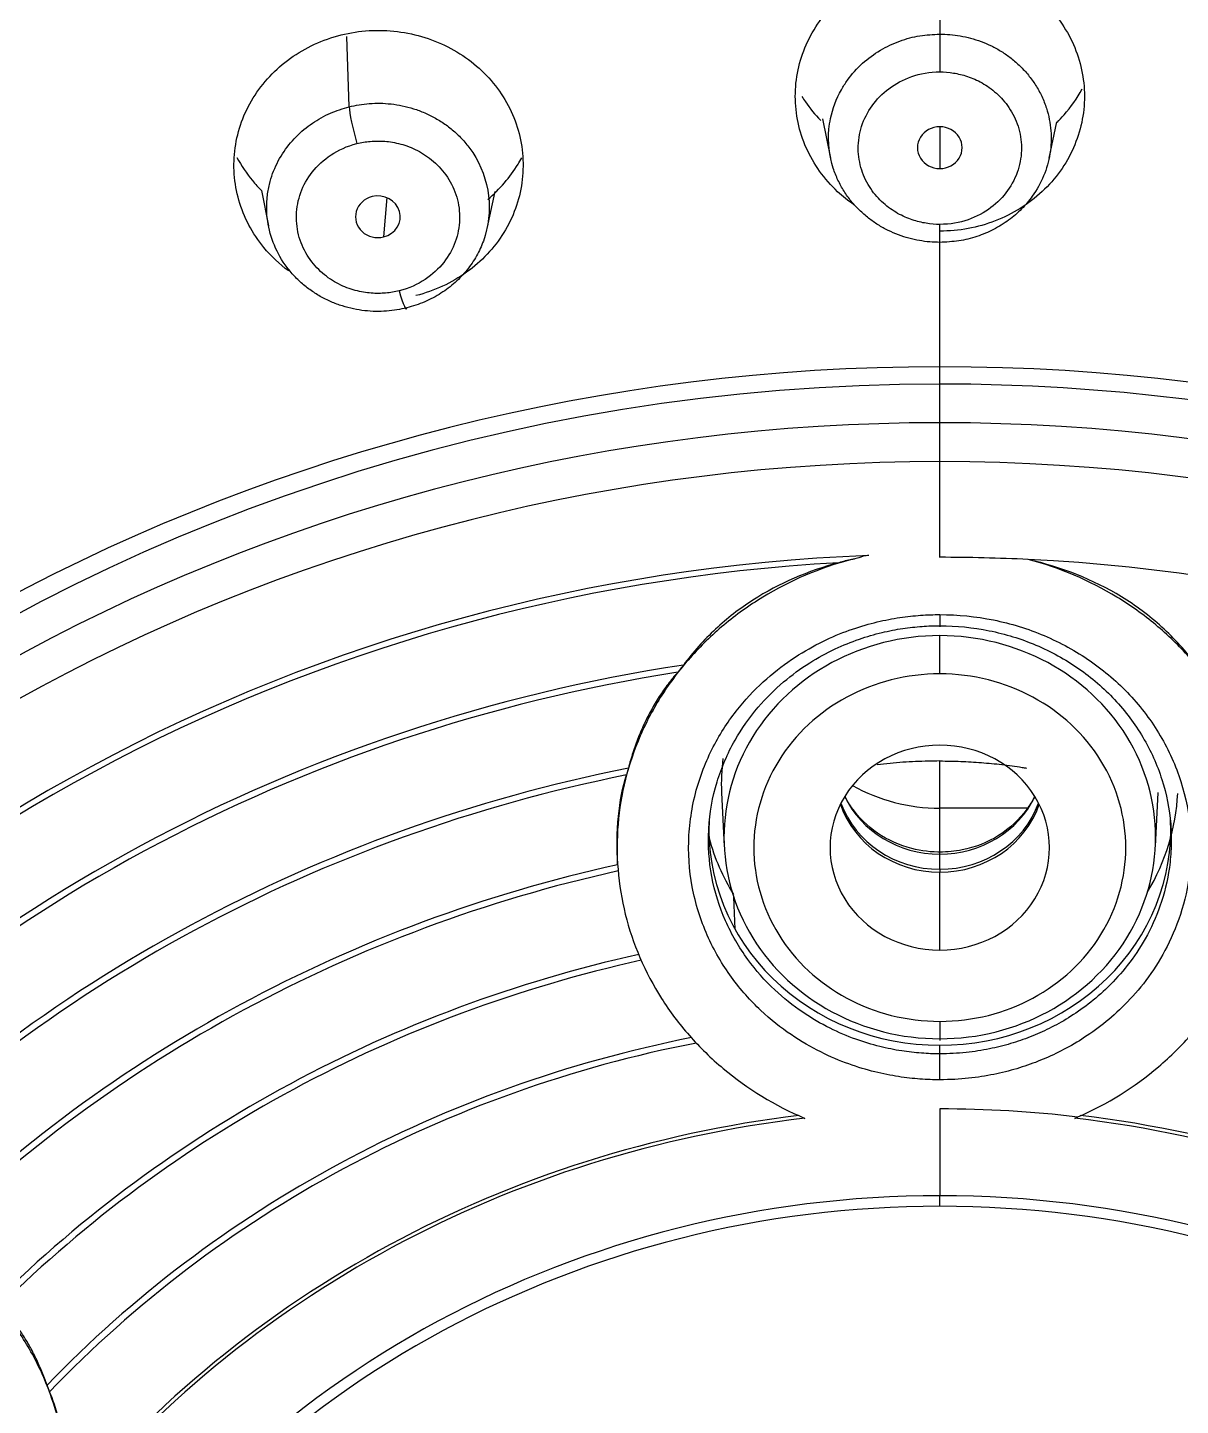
# Model space of a CAD drawing. Extents: x 1777 to 3131, y 3495 to 4487.
# Drawn here: x 2230.74 to 2242.35, y 4114.79 to 4128.67 of the extents above; entities that cross this region are included whole.
import ezdxf

# ---------------------------------------------------------------- set-up
doc = ezdxf.new("R2010")
doc.units = 0
doc.header["$LTSCALE"] = 30
doc.header["$MEASUREMENT"] = 0
doc.layers.add('\\M+5B3DF\\M+5B4E7\\M+5CFDF', color=3, linetype='CONTINUOUS', lineweight=9)

msp = doc.modelspace()

# ---------------------------------------------------------------- linework, layer by layer
at = {"layer": '\\M+5B3DF\\M+5B4E7\\M+5CFDF', "color": 0, "lineweight": -3}
for p, q in [((2239.924, 4129.334), (2239.924, 4128.602)), ((2233.977, 4127.87), (2233.953, 4128.579)), ((2239.924, 4128.602), (2239.924, 4128.221)), ((2238.742, 4127.747), (2238.825, 4127.352)), ((2241.024, 4127.352), (2241.101, 4127.717)), ((2239.924, 4127.668), (2239.924, 4127.248)), ((2233.095, 4127.025), (2233.165, 4126.669)), ((2235.365, 4126.645), (2235.447, 4127.017)), ((2234.356, 4126.955), (2234.324, 4126.559)), ((2239.924, 4126.492), (2239.924, 4126.685)), ((2239.924, 4125.252), (2239.924, 4126.617)), ((2239.924, 4125.077), (2239.924, 4125.252)), ((2239.924, 4124.687), (2239.924, 4125.077)), ((2239.924, 4124.296), (2239.924, 4124.687)), ((2239.924, 4123.331), (2239.924, 4124.296)), ((2239.924, 4122.755), (2239.924, 4122.631)), ((2239.924, 4122.158), (2239.924, 4122.543)), ((2237.727, 4120.963), (2237.753, 4120.42)), ((2242.096, 4120.42), (2242.122, 4120.963)), ((2239.924, 4120.363), (2239.924, 4120.805)), ((2240.805, 4120.805), (2239.924, 4120.805)), ((2239.924, 4120.343), (2239.924, 4120.363)), ((2239.924, 4120.19), (2239.924, 4120.343)), ((2239.924, 4120.19), (2239.924, 4120.161)), ((2239.924, 4119.375), (2239.924, 4120.161)), ((2237.863, 4119.586), (2237.849, 4119.91)), ((2239.924, 4118.657), (2239.924, 4118.464)), ((2239.924, 4118.331), (2239.924, 4118.418)), ((2239.924, 4118.07), (2239.924, 4118.331)), ((2239.924, 4117.777), (2239.924, 4116.902)), ((2239.924, 4116.795), (2239.924, 4116.902))]:
    msp.add_line(p, q, dxfattribs=at)
for centre, major_axis, ratio, start_param, end_param in [((2234.055, 4127.606), (0.073, -0.291), 0.092301, 3.549037, 5.065638), ((2239.924, 4127.458), (0.225, 0), 0.934363, 1.570796, 4.712389), ((2239.924, 4127.458), (0.225, 0), 0.934363, 4.712389, 7.853982), ((2234.266, 4126.762), (-0.225, 0), 0.934348, 1.833048, 4.97464), ((2234.266, 4126.762), (-0.225, 0), 0.934348, 4.97464, 8.116233), ((2234.48, 4126.123), (-0.073, 0.291), 0.092301, 1.924045, 3.409411), ((2239.924, 4107.577), (-18.918, 0), 0.934248, 4.712389, 7.853982), ((2239.924, 4107.577), (-18.918, 0), 0.934248, 1.570796, 4.712389), ((2239.924, 4107.682), (-18.619, 0), 0.934248, 4.712389, 7.404243), ((2239.924, 4107.682), (-18.619, 0), 0.934248, 1.570796, 4.712389), ((2239.924, 4107.5), (18.397, 0), 0.934248, 1.570796, 4.712389), ((2239.924, 4107.5), (18.397, 0), 0.934248, 4.712389, 7.853982), ((2239.924, 4107.395), (18.09, 0), 0.934248, 1.570796, 4.712389), ((2239.924, 4107.395), (18.09, 0), 0.934248, 4.712389, 7.853982), ((2239.924, 4107.403), (-17.085, 0), 0.934248, 4.754274, 5.717702), ((2239.924, 4107.408), (17.017, 0), 0.934248, 1.630549, 2.558241), ((2239.924, 4107.404), (-17.049, 0), 0.934248, 4.660138, 4.712389), ((2239.924, 4107.404), (-17.049, 0), 0.934248, 3.717443, 4.660138), ((2239.924, 4120.513), (2.173, 0), 0.934248, 1.570796, 4.712389), ((2239.924, 4120.513), (2.173, 0), 0.934248, 4.712389, 7.853982), ((2239.924, 4107.416), (-16.083, 0), 0.934248, 4.873587, 5.598389), ((2239.924, 4107.417), (16.015, 0), 0.934248, 1.736358, 2.452432), ((2239.924, 4120.408), (1.873, 0), 0.934248, 1.570796, 4.712389), ((2239.924, 4120.408), (1.873, 0), 0.934248, 4.712389, 7.853982), ((2239.924, 4121.057), (2.2, 0), 0.934248, 3.0202, 3.187293), ((2239.924, 4120.408), (-1.105, 0), 0.934248, 4.712389, 7.853982), ((2239.924, 4120.408), (-1.105, 0), 0.934248, 1.570796, 4.712389), ((2239.924, 4107.424), (-15.083, 0), 0.934248, 4.921826, 5.55015), ((2239.924, 4107.425), (15.015, 0), 0.934248, 1.782492, 2.406298), ((2239.924, 4122.391), (1.697, 0), 0.934248, 4.168301, 4.712389), ((2239.924, 4121.324), (-1.05, 0), 0.934248, 0.422004, 1.570796), ((2239.924, 4121.324), (-1.05, 0), 0.934248, 1.570796, 2.719589), ((2239.924, 4121.057), (-2.398, 0), 0.934248, 2.630773, 3.095827), ((2239.924, 4121.143), (1.051, 0), 0.934248, 3.450303, 4.712389), ((2239.924, 4121.171), (1.05, 0), 0.934248, 3.467042, 4.712389), ((2239.924, 4121.171), (1.05, 0), 0.934248, 4.712389, 5.957736), ((2239.924, 4121.143), (1.051, 0), 0.934248, 4.712389, 5.974475), ((2239.924, 4120.59), (-2.325, 0), 0.934248, 6.237485, 7.853982), ((2239.924, 4120.59), (-2.325, 0), 0.934248, 1.570796, 3.187293), ((2239.924, 4121.057), (-2.398, 0), 0.934248, 0.250329, 0.523599), ((2239.924, 4107.433), (-14.083, 0), 0.934248, 4.944827, 5.527148), ((2239.924, 4107.433), (14.016, 0), 0.934248, 1.804024, 2.384766), ((2239.924, 4107.441), (-13.084, 0), 0.934248, 4.946192, 5.525784), ((2239.924, 4107.442), (13.016, 0), 0.934248, 1.803834, 2.384956), ((2239.924, 4107.449), (-12.084, 0), 0.934248, 4.92073, 5.551246), ((2239.924, 4107.45), (12.016, 0), 0.934248, 1.776073, 2.412717), ((2239.924, 4107.456), (-11.067, 0), 0.934248, 4.840864, 5.631111), ((2239.924, 4107.453), (-11.05, 0), 0.934248, 4.586263, 4.712389), ((2239.924, 4107.456), (-11.067, 0), 0.934248, 3.793667, 4.583914), ((2239.924, 4107.454), (11.032, 0), 0.934248, 1.694256, 2.494534), ((2239.924, 4107.454), (11.032, 0), 0.934248, 0.647059, 1.447337), ((2239.924, 4107.461), (10.106, 0), 0.934248, 1.570796, 4.712389), ((2239.924, 4107.461), (10.106, 0), 0.934248, 4.712389, 7.853982), ((2239.924, 4107.455), (9.998, 0), 0.934248, 1.570796, 4.712389), ((2239.924, 4107.455), (9.998, 0), 0.934248, 4.712389, 7.853982)]:
    msp.add_ellipse(centre, major_axis=major_axis, ratio=ratio, start_param=start_param, end_param=end_param, dxfattribs=at)
for points, knots in [([(2239.061, 4126.882), (2239.002, 4126.923), (2238.946, 4126.967), (2238.761, 4127.14), (2238.652, 4127.292), (2238.507, 4127.619), (2238.469, 4127.798), (2238.469, 4128.063), (2238.478, 4128.153), (2238.515, 4128.328), (2238.543, 4128.412), (2238.615, 4128.577), (2238.661, 4128.656), (2238.766, 4128.804), (2238.826, 4128.872), (2239.03, 4129.063), (2239.19, 4129.162), (2239.543, 4129.299), (2239.732, 4129.334), (2239.924, 4129.334)], [0, 0, 0, 0, 0.059764, 0.059764, 0.21647, 0.21647, 0.373176, 0.373176, 0.451529, 0.451529, 0.529882, 0.529882, 0.608235, 0.608235, 0.686588, 0.686588, 0.843294, 0.843294, 1, 1, 1, 1]), ([(2239.924, 4129.334), (2240.021, 4129.334), (2240.115, 4129.326), (2240.301, 4129.291), (2240.394, 4129.265), (2240.57, 4129.197), (2240.654, 4129.155), (2240.812, 4129.057), (2240.887, 4128.999), (2241.088, 4128.811), (2241.197, 4128.66), (2241.342, 4128.333), (2241.38, 4128.154), (2241.38, 4127.888), (2241.371, 4127.798), (2241.334, 4127.624), (2241.306, 4127.539), (2241.233, 4127.375), (2241.188, 4127.295), (2241.083, 4127.148), (2241.022, 4127.079), (2240.819, 4126.889), (2240.659, 4126.789), (2240.306, 4126.652), (2240.117, 4126.617), (2239.924, 4126.617)], [0, 0, 0, 0, 0.0625, 0.0625, 0.125, 0.125, 0.1875, 0.1875, 0.25, 0.25, 0.375, 0.375, 0.5, 0.5, 0.5625, 0.5625, 0.625, 0.625, 0.6875, 0.6875, 0.75, 0.75, 0.875, 0.875, 1, 1, 1, 1]), ([(2233.369, 4126.216), (2233.275, 4126.285), (2233.19, 4126.365), (2233.003, 4126.593), (2232.916, 4126.757), (2232.842, 4127.013), (2232.826, 4127.102), (2232.814, 4127.28), (2232.817, 4127.368), (2232.842, 4127.545), (2232.863, 4127.633), (2232.924, 4127.8), (2232.963, 4127.881), (2233.107, 4128.114), (2233.234, 4128.249), (2233.537, 4128.467), (2233.71, 4128.546), (2233.896, 4128.593)], [0, 0, 0, 0, 0.111407, 0.111407, 0.289126, 0.289126, 0.377985, 0.377985, 0.466844, 0.466844, 0.555704, 0.555704, 0.644563, 0.644563, 0.822281, 0.822281, 1, 1, 1, 1]), ([(2233.896, 4128.593), (2233.989, 4128.616), (2234.082, 4128.631), (2234.272, 4128.642), (2234.368, 4128.639), (2234.557, 4128.616), (2234.65, 4128.596), (2234.83, 4128.539), (2234.918, 4128.502), (2235.165, 4128.369), (2235.312, 4128.249), (2235.543, 4127.968), (2235.629, 4127.805), (2235.703, 4127.548), (2235.719, 4127.459), (2235.731, 4127.281), (2235.728, 4127.193), (2235.704, 4127.017), (2235.682, 4126.929), (2235.621, 4126.761), (2235.582, 4126.68), (2235.438, 4126.447), (2235.311, 4126.312), (2235.008, 4126.095), (2234.835, 4126.015), (2234.649, 4125.968)], [0, 0, 0, 0, 0.0625, 0.0625, 0.125, 0.125, 0.1875, 0.1875, 0.25, 0.25, 0.375, 0.375, 0.5, 0.5, 0.5625, 0.5625, 0.625, 0.625, 0.6875, 0.6875, 0.75, 0.75, 0.875, 0.875, 1, 1, 1, 1]), ([(2238.808, 4127.644), (2238.811, 4127.68), (2238.832, 4127.818), (2238.895, 4127.986), (2239.012, 4128.17), (2239.138, 4128.311), (2239.319, 4128.444), (2239.516, 4128.536), (2239.719, 4128.592), (2239.857, 4128.598), (2239.924, 4128.602)], [0, 0, 0, 0, 0.068824, 0.266865, 0.339135, 0.481875, 0.619328, 0.751498, 0.878388, 1, 1, 1, 1]), ([(2239.924, 4128.602), (2239.958, 4128.601), (2240.027, 4128.599), (2240.131, 4128.585), (2240.236, 4128.562), (2240.341, 4128.528), (2240.445, 4128.484), (2240.547, 4128.427), (2240.644, 4128.36), (2240.735, 4128.28), (2240.818, 4128.189), (2240.892, 4128.087), (2240.953, 4127.976), (2241.013, 4127.824), (2241.036, 4127.705), (2241.042, 4127.628)], [0, 0, 0, 0, 0.060396, 0.122741, 0.187037, 0.253284, 0.321483, 0.391633, 0.463736, 0.537792, 0.613803, 0.691768, 0.771689, 0.853567, 1, 1, 1, 1]), ([(2238.536, 4127.974), (2238.547, 4127.955), (2238.603, 4127.871), (2238.668, 4127.791), (2238.725, 4127.733)], [0, 0, 0, 0, 0.212277, 1, 1, 1, 1]), ([(2241.105, 4127.713), (2241.129, 4127.737), (2241.226, 4127.841), (2241.306, 4127.956), (2241.358, 4128.049)], [0, 0, 0, 0, 0.23945, 1, 1, 1, 1]), ([(2233.152, 4126.961), (2233.157, 4127.004), (2233.17, 4127.083), (2233.215, 4127.232), (2233.298, 4127.399), (2233.436, 4127.571), (2233.601, 4127.708), (2233.782, 4127.811), (2233.913, 4127.851), (2233.977, 4127.87)], [0, 0, 0, 0, 0.102172, 0.190676, 0.365482, 0.533813, 0.695674, 0.851069, 1, 1, 1, 1]), ([(2233.977, 4127.87), (2234.01, 4127.877), (2234.077, 4127.892), (2234.181, 4127.904), (2234.289, 4127.907), (2234.4, 4127.9), (2234.513, 4127.882), (2234.627, 4127.852), (2234.739, 4127.81), (2234.849, 4127.756), (2234.955, 4127.688), (2235.054, 4127.607), (2235.144, 4127.514), (2235.291, 4127.32), (2235.362, 4127.128), (2235.381, 4126.974)], [0, 0, 0, 0, 0.052708, 0.107117, 0.163228, 0.221042, 0.280559, 0.341779, 0.404704, 0.469333, 0.535668, 0.603708, 0.673456, 0.74491, 1, 1, 1, 1]), ([(2239.924, 4126.504), (2239.891, 4126.505), (2239.822, 4126.507), (2239.717, 4126.521), (2239.612, 4126.544), (2239.506, 4126.578), (2239.402, 4126.623), (2239.301, 4126.679), (2239.204, 4126.747), (2239.113, 4126.827), (2239.03, 4126.917), (2238.957, 4127.019), (2238.896, 4127.131), (2238.816, 4127.333), (2238.796, 4127.512), (2238.808, 4127.644)], [0, 0, 0, 0, 0.054926, 0.111582, 0.169967, 0.230082, 0.291925, 0.355496, 0.420793, 0.487818, 0.556567, 0.627041, 0.699239, 0.77316, 1, 1, 1, 1]), ([(2241.042, 4127.628), (2241.048, 4127.551), (2241.039, 4127.318), (2240.925, 4127.044), (2240.75, 4126.837), (2240.619, 4126.724), (2240.467, 4126.63), (2240.298, 4126.559), (2240.115, 4126.513), (2239.988, 4126.507), (2239.924, 4126.504)], [0, 0, 0, 0, 0.133566, 0.401296, 0.496323, 0.593255, 0.69209, 0.792827, 0.895465, 1, 1, 1, 1]), ([(2232.846, 4127.359), (2232.891, 4127.277), (2232.944, 4127.199), (2233.032, 4127.091), (2233.063, 4127.057), (2233.095, 4127.025)], [0, 0, 0, 0, 0.676731, 0.676731, 1, 1, 1, 1]), ([(2235.373, 4126.937), (2235.493, 4127.04), (2235.596, 4127.16), (2235.69, 4127.312), (2235.702, 4127.333), (2235.714, 4127.355)], [0, 0, 0, 0, 0.8629, 0.8629, 1, 1, 1, 1]), ([(2234.557, 4125.844), (2234.524, 4125.837), (2234.457, 4125.822), (2234.353, 4125.81), (2234.245, 4125.807), (2234.133, 4125.814), (2234.02, 4125.832), (2233.907, 4125.862), (2233.794, 4125.904), (2233.684, 4125.959), (2233.579, 4126.027), (2233.48, 4126.107), (2233.39, 4126.2), (2233.235, 4126.406), (2233.142, 4126.673), (2233.146, 4126.901), (2233.152, 4126.961)], [0, 0, 0, 0, 0.047177, 0.09584, 0.145989, 0.197623, 0.250741, 0.305344, 0.361429, 0.418998, 0.478049, 0.538581, 0.600593, 0.664085, 0.911855, 1, 1, 1, 1]), ([(2235.381, 4126.974), (2235.381, 4126.974), (2235.399, 4126.821), (2235.374, 4126.607), (2235.263, 4126.365), (2235.167, 4126.224), (2235.047, 4126.097), (2234.903, 4125.988), (2234.739, 4125.899), (2234.618, 4125.862), (2234.557, 4125.844)], [0, 0, 0, 0, 0.000015, 0.309012, 0.418687, 0.53056, 0.64463, 0.760894, 0.879352, 1, 1, 1, 1]), ([(2239.036, 4123.31), (2238.716, 4123.226), (2238.417, 4123.099), (2238.003, 4122.846), (2237.871, 4122.752), (2237.627, 4122.548), (2237.514, 4122.438), (2237.305, 4122.202), (2237.209, 4122.075), (2237.042, 4121.812), (2236.97, 4121.676), (2236.847, 4121.393), (2236.797, 4121.245), (2236.722, 4120.947), (2236.697, 4120.797), (2236.659, 4120.343), (2236.684, 4120.032), (2236.831, 4119.441), (2236.956, 4119.151), (2237.205, 4118.759), (2237.298, 4118.634), (2237.507, 4118.397), (2237.622, 4118.285), (2237.987, 4117.979), (2238.264, 4117.81), (2238.566, 4117.681)], [0, 0, 0, 0, 0.125, 0.125, 0.1875, 0.1875, 0.25, 0.25, 0.3125, 0.3125, 0.375, 0.375, 0.4375, 0.4375, 0.5, 0.5, 0.625, 0.625, 0.75, 0.75, 0.8125, 0.8125, 0.875, 0.875, 1, 1, 1, 1]), ([(2238.908, 4123.278), (2238.597, 4123.194), (2238.309, 4123.072), (2237.909, 4122.815), (2237.782, 4122.717), (2237.549, 4122.5), (2237.441, 4122.38), (2237.343, 4122.247)], [0, 0, 0, 0, 0.5, 0.5, 0.75, 0.75, 1, 1, 1, 1]), ([(2239.209, 4123.351), (2239.201, 4123.35), (2239.182, 4123.349), (2239.152, 4123.342), (2239.114, 4123.33), (2239.076, 4123.316), (2239.047, 4123.312), (2239.036, 4123.31)], [0, 0, 0, 0, 0.141305, 0.311859, 0.513195, 0.806973, 1, 1, 1, 1]), ([(2241.314, 4117.695), (2241.613, 4117.825), (2241.884, 4117.994), (2242.247, 4118.304), (2242.36, 4118.416), (2242.564, 4118.652), (2242.657, 4118.776), (2242.821, 4119.039), (2242.893, 4119.178), (2243.012, 4119.46), (2243.059, 4119.605), (2243.131, 4119.9), (2243.155, 4120.052), (2243.178, 4120.356), (2243.177, 4120.507), (2243.137, 4120.96), (2243.06, 4121.262), (2242.815, 4121.823), (2242.644, 4122.09), (2242.333, 4122.441), (2242.22, 4122.55), (2241.976, 4122.754), (2241.844, 4122.848), (2241.433, 4123.098), (2241.133, 4123.226), (2240.815, 4123.31)], [0, 0, 0, 0, 0.125, 0.125, 0.1875, 0.1875, 0.25, 0.25, 0.3125, 0.3125, 0.375, 0.375, 0.4375, 0.4375, 0.5, 0.5, 0.625, 0.625, 0.75, 0.75, 0.8125, 0.8125, 0.875, 0.875, 1, 1, 1, 1]), ([(2242.506, 4122.247), (2242.402, 4122.388), (2242.286, 4122.515), (2242.034, 4122.745), (2241.896, 4122.847), (2241.467, 4123.109), (2241.15, 4123.232), (2240.815, 4123.31)], [0, 0, 0, 0, 0.25, 0.25, 0.5, 0.5, 1, 1, 1, 1]), ([(2237.597, 4120.584), (2237.597, 4120.588), (2237.606, 4120.753), (2237.661, 4121.066), (2237.84, 4121.48), (2238.075, 4121.815), (2238.335, 4122.074), (2238.6, 4122.268), (2238.858, 4122.409), (2239.104, 4122.509), (2239.334, 4122.576), (2239.545, 4122.617), (2239.74, 4122.638), (2239.865, 4122.643), (2239.924, 4122.643)], [0, 0, 0, 0, 0.004096, 0.150356, 0.287162, 0.40793, 0.513819, 0.607961, 0.691945, 0.767014, 0.834271, 0.894798, 0.949678, 1, 1, 1, 1]), ([(2239.924, 4122.643), (2240.091, 4122.643), (2240.424, 4122.609), (2240.9, 4122.463), (2241.331, 4122.226), (2241.698, 4121.91), (2241.984, 4121.528), (2242.176, 4121.1), (2242.251, 4120.723), (2242.256, 4120.496), (2242.254, 4120.422)], [0, 0, 0, 0, 0.134256, 0.267533, 0.401297, 0.535038, 0.668798, 0.802689, 0.935442, 1, 1, 1, 1]), ([(2237.343, 4122.247), (2237.333, 4122.234), (2237.324, 4122.221), (2237.309, 4122.203), (2237.304, 4122.197), (2237.294, 4122.185), (2237.29, 4122.18), (2237.285, 4122.174)], [0, 0, 0, 0, 0.5, 0.5, 0.75, 0.75, 1, 1, 1, 1]), ([(2236.789, 4121.208), (2236.785, 4121.195), (2236.782, 4121.183), (2236.777, 4121.166), (2236.776, 4121.16), (2236.772, 4121.15), (2236.771, 4121.145), (2236.769, 4121.14)], [0, 0, 0, 0, 0.5, 0.5, 0.75, 0.75, 1, 1, 1, 1]), ([(2239.924, 4121.281), (2239.886, 4121.28), (2239.761, 4121.279), (2239.551, 4121.269), (2239.38, 4121.253), (2239.294, 4121.243)], [0, 0, 0, 0, 0.184842, 0.588954, 1, 1, 1, 1]), ([(2239.924, 4121.281), (2239.995, 4121.28), (2240.134, 4121.278), (2240.342, 4121.266), (2240.549, 4121.246), (2240.7, 4121.225), (2240.782, 4121.212), (2240.796, 4121.21)], [0, 0, 0, 0, 0.239797, 0.47781, 0.714481, 0.950256, 1, 1, 1, 1]), ([(2236.68, 4120.236), (2236.671, 4120.404), (2236.673, 4120.567), (2236.703, 4120.875), (2236.731, 4121.016), (2236.769, 4121.14)], [0, 0, 0, 0, 0.5, 0.5, 1, 1, 1, 1]), ([(2239.945, 4120.363), (2239.839, 4120.362), (2239.614, 4120.388), (2239.28, 4120.537), (2239.077, 4120.743), (2238.989, 4120.882), (2238.969, 4120.92)], [0, 0, 0, 0, 0.251026, 0.567431, 0.888188, 1, 1, 1, 1]), ([(2240.877, 4120.916), (2240.855, 4120.875), (2240.761, 4120.725), (2240.535, 4120.512), (2240.207, 4120.383), (2240.001, 4120.363), (2239.924, 4120.363)], [0, 0, 0, 0, 0.128282, 0.474535, 0.81113, 1, 1, 1, 1]), ([(2239.924, 4118.331), (2239.863, 4118.331), (2239.734, 4118.336), (2239.532, 4118.359), (2239.31, 4118.403), (2239.067, 4118.477), (2238.805, 4118.589), (2238.526, 4118.751), (2238.241, 4118.98), (2237.97, 4119.286), (2237.748, 4119.672), (2237.61, 4120.115), (2237.589, 4120.428), (2237.597, 4120.584)], [0, 0, 0, 0, 0.049207, 0.102416, 0.162303, 0.229687, 0.305867, 0.392475, 0.491469, 0.605316, 0.731911, 0.86601, 1, 1, 1, 1]), ([(2242.254, 4120.422), (2242.251, 4120.35), (2242.234, 4120.146), (2242.157, 4119.829), (2242.007, 4119.498), (2241.825, 4119.226), (2241.628, 4119.007), (2241.427, 4118.832), (2241.227, 4118.694), (2241.031, 4118.586), (2240.836, 4118.499), (2240.635, 4118.43), (2240.42, 4118.377), (2240.181, 4118.34), (2240.013, 4118.331), (2239.924, 4118.331)], [0, 0, 0, 0, 0.064656, 0.184745, 0.291859, 0.387321, 0.472635, 0.549007, 0.617995, 0.680809, 0.739422, 0.798229, 0.859761, 0.925812, 1, 1, 1, 1]), ([(2231.123, 4113.667), (2231.154, 4113.975), (2231.134, 4114.278), (2231.03, 4114.729), (2230.982, 4114.876), (2230.865, 4115.161), (2230.796, 4115.298), (2230.633, 4115.563), (2230.54, 4115.692), (2230.336, 4115.93), (2230.225, 4116.041), (2229.985, 4116.248), (2229.854, 4116.344), (2229.582, 4116.515), (2229.44, 4116.591), (2228.996, 4116.785), (2228.674, 4116.874), (2228.025, 4116.957), (2227.688, 4116.952), (2227.202, 4116.875), (2227.043, 4116.839), (2226.729, 4116.742), (2226.574, 4116.682), (2226.134, 4116.473), (2225.863, 4116.293), (2225.624, 4116.076)], [0, 0, 0, 0, 0.125, 0.125, 0.1875, 0.1875, 0.25, 0.25, 0.3125, 0.3125, 0.375, 0.375, 0.4375, 0.4375, 0.5, 0.5, 0.625, 0.625, 0.75, 0.75, 0.8125, 0.8125, 0.875, 0.875, 1, 1, 1, 1]), ([(2230.961, 4114.927), (2230.957, 4114.936), (2230.953, 4114.947), (2230.947, 4114.964), (2230.944, 4114.97), (2230.94, 4114.982), (2230.938, 4114.988), (2230.935, 4114.994)], [0, 0, 0, 0, 0.5, 0.5, 0.75, 0.75, 1, 1, 1, 1]), ([(2231.137, 4113.963), (2231.137, 4114.1), (2231.128, 4114.236), (2231.081, 4114.575), (2231.03, 4114.765), (2230.961, 4114.927)], [0, 0, 0, 0, 0.390731, 0.390731, 1, 1, 1, 1])]:
    msp.add_open_spline(points, degree=3, knots=knots, dxfattribs=at)
for points in [[(2239.924, 4126.685), (2239.879, 4126.685), (2239.787, 4126.693), (2239.649, 4126.725), (2239.499, 4126.79), (2239.353, 4126.892), (2239.223, 4127.038), (2239.128, 4127.227), (2239.091, 4127.447), (2239.125, 4127.675), (2239.232, 4127.887), (2239.4, 4128.06), (2239.633, 4128.186), (2239.821, 4128.221), (2239.924, 4128.221)], [(2239.924, 4128.221), (2239.97, 4128.221), (2240.061, 4128.213), (2240.2, 4128.181), (2240.35, 4128.116), (2240.496, 4128.014), (2240.626, 4127.868), (2240.721, 4127.679), (2240.758, 4127.459), (2240.724, 4127.231), (2240.617, 4127.019), (2240.449, 4126.847), (2240.217, 4126.72), (2240.028, 4126.685), (2239.924, 4126.685)], [(2234.48, 4126.016), (2234.436, 4126.005), (2234.346, 4125.99), (2234.202, 4125.988), (2234.04, 4126.014), (2233.87, 4126.077), (2233.704, 4126.187), (2233.561, 4126.346), (2233.464, 4126.55), (2233.434, 4126.779), (2233.478, 4127.009), (2233.593, 4127.217), (2233.783, 4127.395), (2233.955, 4127.474), (2234.055, 4127.499)], [(2234.055, 4127.499), (2234.098, 4127.51), (2234.189, 4127.525), (2234.332, 4127.527), (2234.495, 4127.501), (2234.664, 4127.437), (2234.83, 4127.328), (2234.974, 4127.168), (2235.071, 4126.965), (2235.101, 4126.736), (2235.057, 4126.506), (2234.942, 4126.298), (2234.753, 4126.12), (2234.58, 4126.041), (2234.48, 4126.016)], [(2239.036, 4123.311), (2238.993, 4123.301), (2238.95, 4123.29), (2238.908, 4123.278)], [(2239.924, 4118.07), (2239.86, 4118.07), (2239.726, 4118.074), (2239.512, 4118.098), (2239.272, 4118.145), (2239.011, 4118.222), (2238.728, 4118.341), (2238.427, 4118.513), (2238.119, 4118.754), (2237.818, 4119.087), (2237.567, 4119.514), (2237.412, 4120.007), (2237.377, 4120.533), (2237.472, 4121.059), (2237.677, 4121.518), (2237.936, 4121.877), (2238.216, 4122.151), (2238.503, 4122.358), (2238.782, 4122.509), (2239.048, 4122.615), (2239.296, 4122.685), (2239.524, 4122.729), (2239.733, 4122.751), (2239.863, 4122.755), (2239.924, 4122.755)], [(2239.924, 4122.755), (2240.108, 4122.755), (2240.468, 4122.718), (2240.982, 4122.56), (2241.451, 4122.302), (2241.85, 4121.959), (2242.16, 4121.544), (2242.37, 4121.078), (2242.466, 4120.582), (2242.448, 4120.1), (2242.339, 4119.675), (2242.174, 4119.32), (2241.976, 4119.028), (2241.762, 4118.793), (2241.544, 4118.606), (2241.328, 4118.458), (2241.118, 4118.343), (2240.915, 4118.253), (2240.701, 4118.179), (2240.47, 4118.121), (2240.22, 4118.081), (2240.027, 4118.07), (2239.924, 4118.07)], [(2237.285, 4122.174), (2237.251, 4122.136), (2237.186, 4122.056), (2237.098, 4121.93), (2237.019, 4121.798), (2236.949, 4121.66), (2236.886, 4121.516), (2236.833, 4121.365), (2236.802, 4121.261), (2236.789, 4121.208)], [(2241.332, 4117.704), (2241.335, 4117.706), (2241.339, 4117.708), (2241.342, 4117.71)], [(2241.283, 4117.681), (2241.293, 4117.686), (2241.303, 4117.69), (2241.313, 4117.694)], [(2230.935, 4114.994), (2230.919, 4115.041), (2230.883, 4115.134), (2230.824, 4115.266), (2230.76, 4115.39), (2230.69, 4115.505), (2230.617, 4115.61), (2230.54, 4115.706), (2230.487, 4115.763), (2230.46, 4115.789)]]:
    msp.add_open_spline(points, degree=3, dxfattribs=at)
msp.add_rational_spline([(2239.924, 4120.792), (2239.924, 4120.873), (2239.924, 4121.047), (2239.924, 4121.281)], [1.00436779235, 0.986507062704, 1.02342326118, 1.11511638779], degree=3, dxfattribs=at)

doc.saveas('drawing.dxf')
